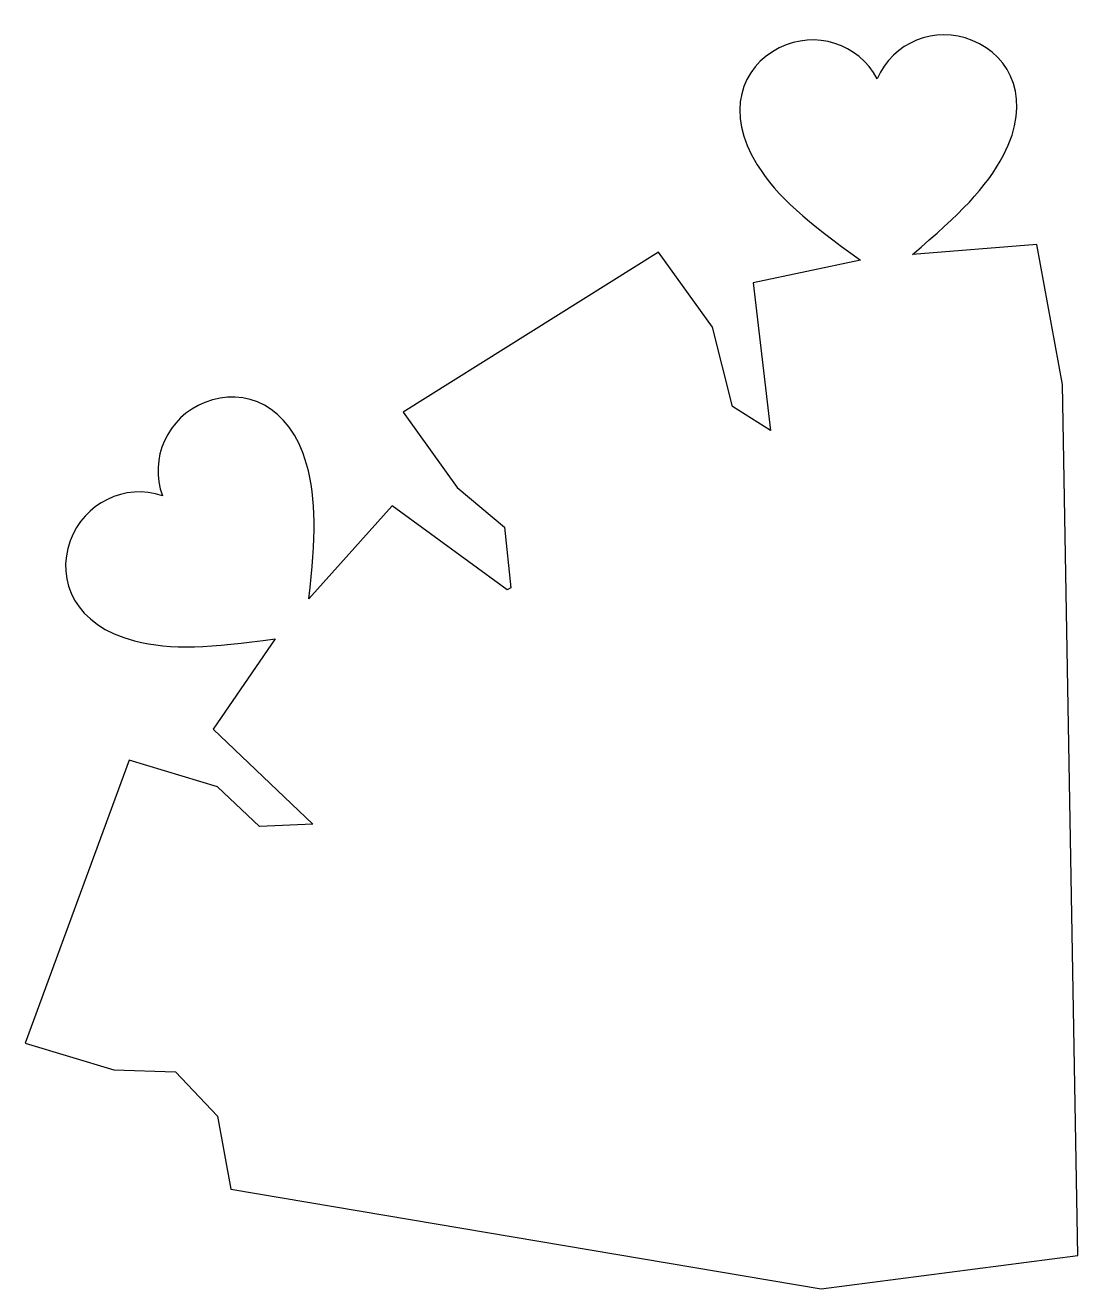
# Model space of a CAD drawing. Header units: centimetres. Extents: x -9.3 to 9.3, y -11.1 to 11.2.
import ezdxf

# ---------------------------------------------------------------- set-up
doc = ezdxf.new("R2010")
doc.units = ezdxf.units.CM
doc.header["$MEASUREMENT"] = 0
doc.layers.add('Camada 1', color=7, linetype='Continuous')

msp = doc.modelspace()

# ---------------------------------------------------------------- linework, layer by layer
at = {"layer": 'Camada 1'}
msp.add_open_spline([(9.28726, -10.47608), (9.28726, -10.47608), (4.76069, -11.06139), (4.76069, -11.06139), (4.76069, -11.06139), (4.76069, -11.06139), (-5.65823, -9.3054), (-5.65823, -9.3054), (-5.65823, -9.3054), (-5.65823, -9.3054), (-5.89239, -8.01762), (-5.89239, -8.01762), (-5.89239, -8.01762), (-5.89239, -8.01762), (-6.63378, -7.23719), (-6.63378, -7.23719), (-6.63378, -7.23719), (-6.63378, -7.23719), (-7.72638, -7.19819), (-7.72638, -7.19819), (-7.72638, -7.19819), (-7.72638, -7.19819), (-9.28726, -6.72995), (-9.28726, -6.72995), (-9.28726, -6.72995), (-9.28726, -6.72995), (-7.45327, -1.73509), (-7.45327, -1.73509), (-7.45327, -1.73509), (-7.45327, -1.73509), (-5.89239, -2.20343), (-5.89239, -2.20343), (-5.89239, -2.20343), (-5.89239, -2.20343), (-5.15095, -2.90574), (-5.15095, -2.90574), (-5.15095, -2.90574), (-5.15095, -2.90574), (-4.2144, -2.86674), (-4.2144, -2.86674), (-4.2144, -2.86674), (-4.2144, -2.86674), (-5.97041, -1.18875), (-5.97041, -1.18875), (-5.97041, -1.18875), (-5.97041, -1.18875), (-4.87713, 0.40671), (-4.87713, 0.40671), (-4.87713, 0.40671), (-6.02468, 0.24457), (-6.70567, 0.20436), (-7.358, 0.37094), (-7.358, 0.37094), (-8.40795, 0.63891), (-8.74918, 1.42777), (-8.49515, 2.13502), (-8.49515, 2.13502), (-8.25361, 2.79987), (-7.52564, 3.15549), (-6.86593, 2.92922), (-6.86593, 2.92922), (-7.11001, 3.58248), (-6.77404, 4.319), (-6.11613, 4.57723), (-6.11613, 4.57723), (-5.41546, 4.85094), (-4.61666, 4.53162), (-4.32191, 3.48813), (-4.32191, 3.48813), (-4.14427, 2.86022), (-4.1593, 2.20069), (-4.28021, 1.11252), (-4.28021, 1.11252), (-4.28021, 1.11252), (-2.80968, 2.75246), (-2.80968, 2.75246), (-2.80968, 2.75246), (-2.80968, 2.75246), (-0.78051, 1.26958), (-0.78051, 1.26958), (-0.78051, 1.26958), (-0.78051, 1.26958), (-0.71854, 1.30609), (-0.71854, 1.30609), (-0.71854, 1.30609), (-0.71854, 1.30609), (-0.82739, 2.37707), (-0.82739, 2.37707), (-0.82739, 2.37707), (-0.82739, 2.37707), (-1.66773, 3.07642), (-1.66773, 3.07642), (-1.66773, 3.07642), (-1.66773, 3.07642), (-2.61576, 4.4019), (-2.61576, 4.4019), (-2.61576, 4.4019), (-2.61576, 4.4019), (1.89118, 7.23032), (1.89118, 7.23032), (1.89118, 7.23032), (1.89118, 7.23032), (2.83913, 5.90481), (2.83913, 5.90481), (2.83913, 5.90481), (2.83913, 5.90481), (3.19182, 4.50381), (3.19182, 4.50381), (3.19182, 4.50381), (3.19182, 4.50381), (3.86307, 4.07921), (3.86307, 4.07921), (3.86307, 4.07921), (3.86307, 4.07921), (3.86307, 4.07921), (3.86307, 4.07921), (3.86307, 4.07921), (3.86307, 4.07921), (3.56041, 6.68488), (3.56041, 6.68488), (3.56041, 6.68488), (3.56041, 6.68488), (5.45189, 7.08824), (5.45189, 7.08824), (5.45189, 7.08824), (4.50841, 7.76126), (3.98713, 8.20121), (3.62902, 8.77139), (3.62902, 8.77139), (3.05268, 9.68891), (3.34872, 10.49581), (4.02002, 10.8335), (4.02002, 10.8335), (4.65322, 11.14896), (5.42583, 10.90528), (5.74804, 10.28682), (5.74804, 10.28682), (6.0213, 10.92847), (6.77213, 11.23091), (7.427, 10.96482), (7.427, 10.96482), (8.12341, 10.68055), (8.4824, 9.89879), (7.97731, 8.93936), (7.97731, 8.93936), (7.67338, 8.36185), (7.20814, 7.89415), (6.37095, 7.18861), (6.37095, 7.18861), (6.37095, 7.18861), (8.56657, 7.36429), (8.56657, 7.36429), (8.56657, 7.36429), (8.56657, 7.36429), (9.01594, 4.89157), (9.01594, 4.89157), (9.01594, 4.89157), (9.01594, 4.89157), (9.28726, -10.47608), (9.28726, -10.47608)], degree=3, knots=[0, 0, 0, 0, 0.02439024, 0.02439024, 0.02439024, 0.02439024, 0.04878049, 0.04878049, 0.04878049, 0.04878049, 0.07317073, 0.07317073, 0.07317073, 0.07317073, 0.09756098, 0.09756098, 0.09756098, 0.09756098, 0.12195122, 0.12195122, 0.12195122, 0.12195122, 0.14634146, 0.14634146, 0.14634146, 0.14634146, 0.17073171, 0.17073171, 0.17073171, 0.17073171, 0.19512195, 0.19512195, 0.19512195, 0.19512195, 0.2195122, 0.2195122, 0.2195122, 0.2195122, 0.24390244, 0.24390244, 0.24390244, 0.24390244, 0.26829268, 0.26829268, 0.26829268, 0.26829268, 0.29268293, 0.29268293, 0.29268293, 0.29268293, 0.31707317, 0.31707317, 0.31707317, 0.31707317, 0.34146341, 0.34146341, 0.34146341, 0.34146341, 0.36585366, 0.36585366, 0.36585366, 0.36585366, 0.3902439, 0.3902439, 0.3902439, 0.3902439, 0.41463415, 0.41463415, 0.41463415, 0.41463415, 0.43902439, 0.43902439, 0.43902439, 0.43902439, 0.46341463, 0.46341463, 0.46341463, 0.46341463, 0.48780488, 0.48780488, 0.48780488, 0.48780488, 0.51219512, 0.51219512, 0.51219512, 0.51219512, 0.53658537, 0.53658537, 0.53658537, 0.53658537, 0.56097561, 0.56097561, 0.56097561, 0.56097561, 0.58536585, 0.58536585, 0.58536585, 0.58536585, 0.6097561, 0.6097561, 0.6097561, 0.6097561, 0.63414634, 0.63414634, 0.63414634, 0.63414634, 0.65853659, 0.65853659, 0.65853659, 0.65853659, 0.68292683, 0.68292683, 0.68292683, 0.68292683, 0.70731707, 0.70731707, 0.70731707, 0.70731707, 0.73170732, 0.73170732, 0.73170732, 0.73170732, 0.75609756, 0.75609756, 0.75609756, 0.75609756, 0.7804878, 0.7804878, 0.7804878, 0.7804878, 0.80487805, 0.80487805, 0.80487805, 0.80487805, 0.82926829, 0.82926829, 0.82926829, 0.82926829, 0.85365854, 0.85365854, 0.85365854, 0.85365854, 0.87804878, 0.87804878, 0.87804878, 0.87804878, 0.90243902, 0.90243902, 0.90243902, 0.90243902, 0.92682927, 0.92682927, 0.92682927, 0.92682927, 0.95121951, 0.95121951, 0.95121951, 0.95121951, 1, 1, 1, 1], dxfattribs=at)

doc.saveas('drawing.dxf')
